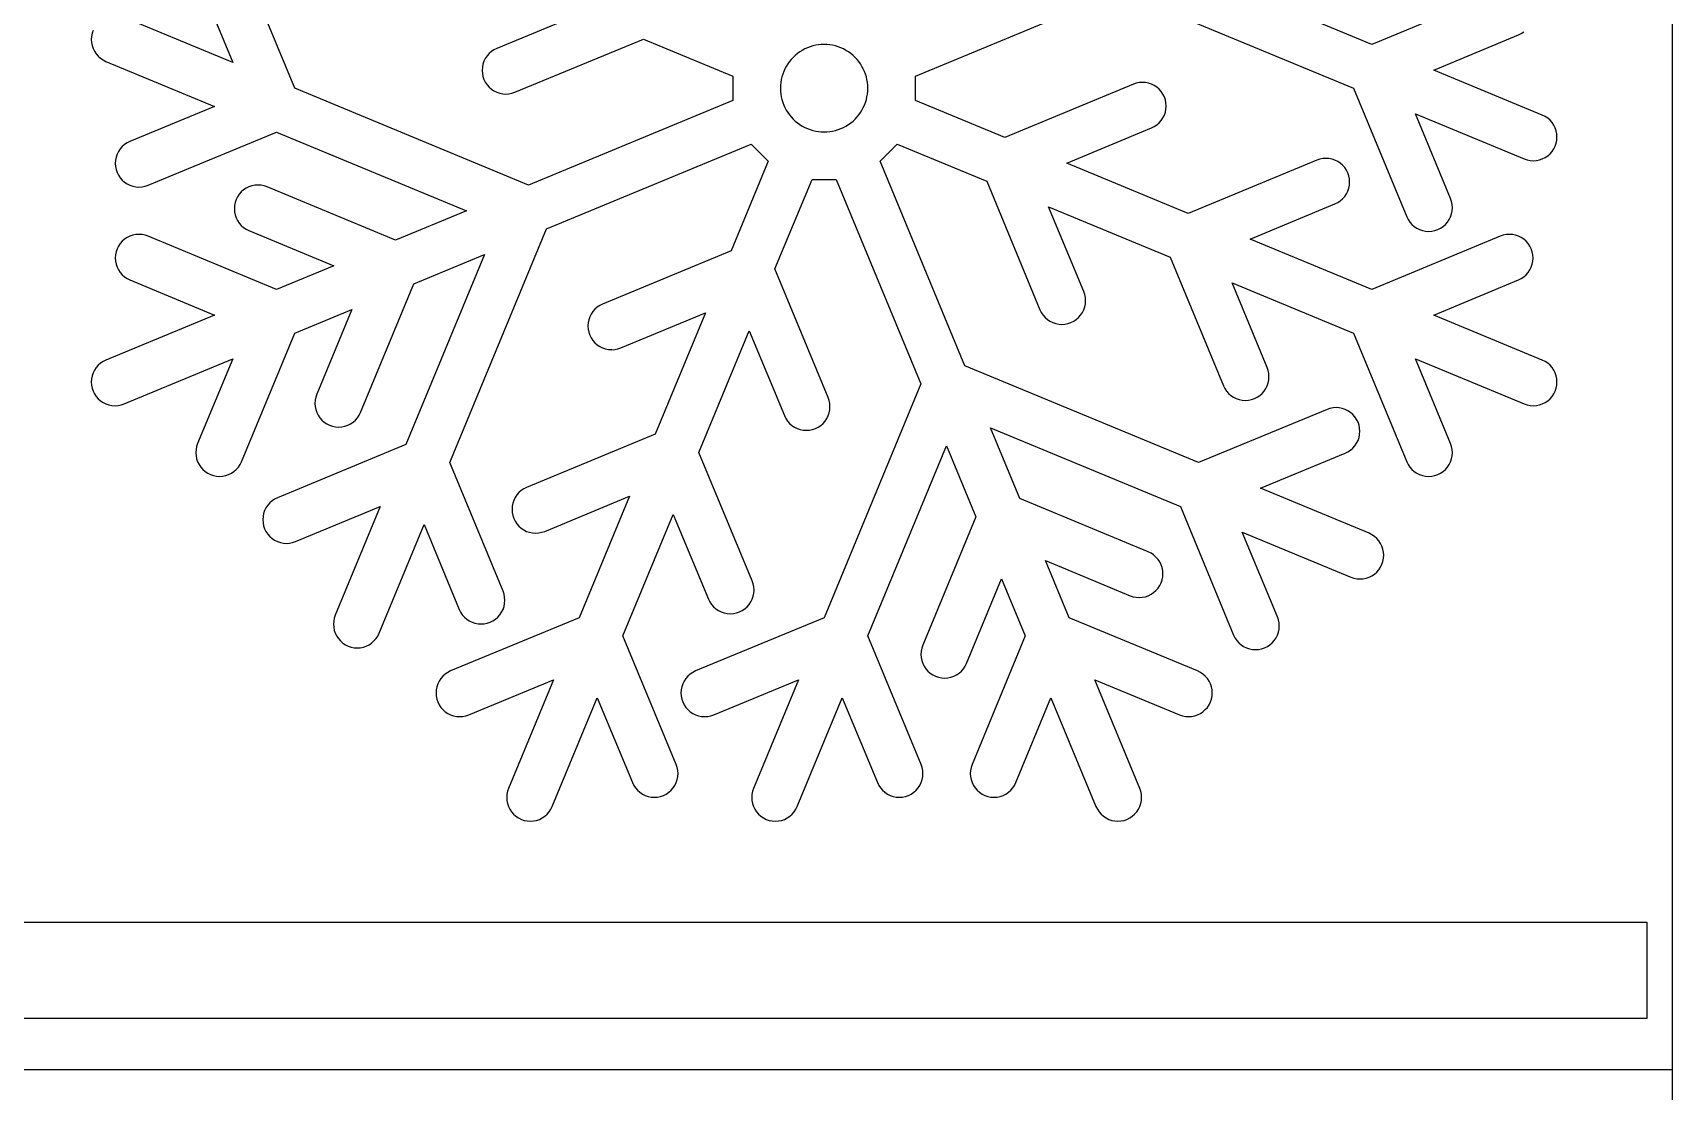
# Model space of a CAD drawing. Extents: x 0 to 210, y 0 to 297.
# Drawn here: x 99.4 to 210, y 147 to 218.4 of the extents above; entities that cross this region are included whole.
import ezdxf

# ---------------------------------------------------------------- set-up
doc = ezdxf.new("R2010")
doc.units = 0
doc.layers.add('Layer_1', color=7, linetype='CONTINUOUS')

msp = doc.modelspace()

# ---------------------------------------------------------------- linework, layer by layer
at = {"layer": 'Layer_1', "color": 7}
for p, q in [((210.000001, 296.999997), (210.000001, 0.000001)), ((117.034843, 214.705719), (113.441943, 223.379847)), ((189.720643, 217.662138), (176.902244, 222.971669)), ((110.485445, 222.155257), (112.853845, 216.437547)), ((158.921004, 215.523599), (172.721244, 221.239841)), ((172.721244, 221.239841), (188.496044, 214.705719)), ((198.394743, 221.255081), (189.720643, 217.662138)), ((112.853845, 216.437547), (105.520744, 219.474992)), ((136.389244, 219.75713), (130.671544, 217.388777)), ((103.322145, 218.205641), (103.308429, 217.996797)), ((103.308444, 217.996797), (103.32216, 217.787952)), ((103.363045, 218.410901), (103.322145, 218.205641)), ((103.430245, 218.609078), (103.363045, 218.410901)), ((131.896144, 214.432358), (140.570244, 218.025301)), ((140.570244, 218.025301), (146.609884, 215.523599)), ((193.901644, 215.930309), (199.619345, 218.298662)), ((199.619345, 218.298662), (199.807043, 218.391231)), ((199.807043, 218.391231), (199.981044, 218.507506)), ((103.322145, 217.787952), (103.363045, 217.582664)), ((103.363045, 217.582664), (103.430245, 217.384487)), ((103.430245, 217.384487), (103.522845, 217.196781)), ((103.522845, 217.196781), (103.639143, 217.022763)), ((103.639143, 217.022763), (103.777144, 216.865424)), ((103.777144, 216.865424), (103.934443, 216.727418)), ((130.014444, 216.884587), (129.898144, 216.710569)), ((130.152444, 217.041926), (130.014444, 216.884587)), ((130.309744, 217.179933), (130.152444, 217.041926)), ((130.483844, 217.296208), (130.309744, 217.179933)), ((130.671544, 217.388777), (130.483844, 217.296208)), ((103.934443, 216.727418), (104.108445, 216.611142)), ((104.108445, 216.611142), (104.296145, 216.518573)), ((104.296145, 216.518573), (111.629244, 213.481128)), ((129.683844, 215.910554), (129.697543, 215.701709)), ((129.697544, 216.119426), (129.683845, 215.910554)), ((129.738344, 216.324687), (129.697544, 216.119426)), ((129.805644, 216.522863), (129.738344, 216.324687)), ((129.898144, 216.710569), (129.805644, 216.522863)), ((201.234743, 212.892836), (193.901644, 215.930309)), ((132.809644, 208.171597), (117.034843, 214.705719)), ((129.697544, 215.701709), (129.738344, 215.496449)), ((129.738344, 215.496449), (129.805644, 215.298273)), ((129.805644, 215.298273), (129.898144, 215.110567)), ((129.898144, 215.110567), (130.014444, 214.936548)), ((130.014444, 214.936548), (130.152444, 214.779181)), ((130.152444, 214.779181), (130.309744, 214.641231)), ((146.609884, 215.523599), (146.609884, 213.887839)), ((155.715444, 214.705719), (155.715444, 214.705719)), ((158.921004, 213.887839), (158.921004, 215.523599)), ((173.634744, 214.979051), (164.960644, 211.386136)), ((173.832944, 215.046333), (173.634744, 214.979051)), ((174.038244, 215.08717), (173.832944, 215.046333)), ((174.247044, 215.100858), (174.038244, 215.087029)), ((174.455944, 215.08717), (174.247044, 215.100999)), ((174.661244, 215.046333), (174.455944, 215.08717)), ((174.859344, 214.979051), (174.661244, 215.046333)), ((175.047044, 214.886482), (174.859344, 214.979051)), ((175.221144, 214.770207), (175.047044, 214.886482)), ((175.378444, 214.632256), (175.221144, 214.770207)), ((188.496044, 214.705719), (192.088945, 206.031591)), ((130.309744, 214.641231), (130.483844, 214.524955)), ((130.483844, 214.524955), (130.671544, 214.432358)), ((130.671544, 214.432358), (130.869644, 214.365105)), ((130.869644, 214.365105), (131.074944, 214.324267)), ((131.074944, 214.324267), (131.283844, 214.310438)), ((131.283844, 214.310579), (131.492644, 214.324408)), ((131.492644, 214.324267), (131.697944, 214.365105)), ((131.697944, 214.365105), (131.896144, 214.432358)), ((146.609884, 213.887839), (132.809644, 208.171597)), ((164.960644, 211.386136), (158.921004, 213.887839)), ((175.516444, 214.474889), (175.378444, 214.632256)), ((175.632744, 214.300871), (175.516444, 214.474889)), ((175.725244, 214.113165), (175.632744, 214.300871)), ((175.792544, 213.914989), (175.725244, 214.113165)), ((175.833344, 213.709728), (175.792544, 213.914989)), ((175.847044, 213.500856), (175.833345, 213.709728)), ((111.629244, 213.481128), (105.911543, 211.112776)), ((175.378444, 212.369511), (175.516444, 212.52685)), ((175.516444, 212.52685), (175.632744, 212.700869)), ((175.632744, 212.700869), (175.725244, 212.888575)), ((175.725244, 212.888575), (175.792544, 213.086751)), ((175.792544, 213.086751), (175.833344, 213.292011)), ((175.833344, 213.292011), (175.847043, 213.500856)), ((195.045443, 207.256181), (192.677042, 212.97389)), ((192.677042, 212.97389), (200.010144, 209.936445)), ((201.422443, 212.800295), (201.234743, 212.892836)), ((201.596444, 212.68402), (201.422443, 212.800295)), ((201.753744, 212.546013), (201.596444, 212.68402)), ((201.891745, 212.388674), (201.753744, 212.546013)), ((107.136144, 208.156357), (115.810244, 211.7493)), ((115.810244, 211.7493), (128.628644, 206.439769)), ((169.141644, 209.654308), (174.859344, 212.02266)), ((174.859344, 212.02266), (175.047044, 212.115229)), ((175.047044, 212.115229), (175.221144, 212.231505)), ((175.221144, 212.231505), (175.378444, 212.369511)), ((202.008043, 212.214656), (201.891745, 212.388674)), ((202.100643, 212.02695), (202.008043, 212.214656)), ((202.167843, 211.828774), (202.100643, 212.02695)), ((202.208742, 211.623485), (202.167843, 211.828774)), ((202.222444, 211.414641), (202.208728, 211.623485)), ((202.208742, 211.205796), (202.222458, 211.414641)), ((105.045643, 210.246862), (104.978344, 210.048685)), ((105.138245, 210.434568), (105.045643, 210.246862)), ((105.254445, 210.608586), (105.138245, 210.434568)), ((105.392443, 210.765953), (105.254445, 210.608586)), ((105.549844, 210.903931), (105.392443, 210.765953)), ((105.723845, 211.020207), (105.549844, 210.903931)), ((105.911543, 211.112776), (105.723845, 211.020207)), ((134.034244, 205.215178), (147.834474, 210.93142)), ((147.834474, 210.93142), (148.991134, 209.77476)), ((156.539754, 209.77476), (157.696414, 210.93142)), ((157.696414, 210.93142), (163.736044, 208.429717)), ((201.596444, 210.14529), (201.753744, 210.283268)), ((201.753744, 210.283268), (201.891745, 210.440635)), ((201.891745, 210.440635), (202.008043, 210.614654)), ((202.008043, 210.614654), (202.100643, 210.80236)), ((202.100643, 210.80236), (202.167843, 211.000536)), ((202.167843, 211.000536), (202.208742, 211.205796)), ((104.923844, 209.634581), (104.937532, 209.425736)), ((104.937543, 209.843425), (104.923855, 209.634581)), ((104.978344, 210.048685), (104.937543, 209.843425)), ((104.937543, 209.425736), (104.978344, 209.220448)), ((104.978344, 209.220448), (105.045643, 209.022271)), ((148.991134, 209.77476), (146.489444, 203.73512)), ((162.255984, 195.974517), (156.539754, 209.77476)), ((177.340644, 206.258187), (169.141644, 209.654308)), ((186.014744, 209.85113), (177.340644, 206.258187)), ((186.212943, 209.918411), (186.014744, 209.85113)), ((186.418245, 209.959221), (186.212943, 209.918411)), ((186.627045, 209.972909), (186.418245, 209.959362)), ((186.835943, 209.959221), (186.627045, 209.972767)), ((187.041144, 209.918411), (186.835943, 209.959221)), ((187.239343, 209.85113), (187.041144, 209.918411)), ((187.427043, 209.758561), (187.239343, 209.85113)), ((187.601044, 209.642257), (187.427043, 209.758561)), ((187.758443, 209.504279), (187.601044, 209.642257)), ((187.896444, 209.34694), (187.758443, 209.504279)), ((188.012745, 209.172893), (187.896444, 209.34694)), ((188.105243, 208.985215), (188.012745, 209.172893)), ((200.010144, 209.936445), (200.208244, 209.869164)), ((200.208244, 209.869164), (200.413544, 209.828326)), ((200.413544, 209.828326), (200.622343, 209.814497)), ((200.622343, 209.814638), (200.831244, 209.828467)), ((200.831244, 209.828326), (201.036544, 209.869164)), ((201.036544, 209.869164), (201.234743, 209.936445)), ((201.234743, 209.936445), (201.422443, 210.029014)), ((201.422443, 210.029014), (201.596444, 210.14529)), ((105.045643, 209.022271), (105.138245, 208.834565)), ((105.138245, 208.834565), (105.254445, 208.660547)), ((105.254445, 208.660547), (105.392443, 208.503208)), ((105.392443, 208.503208), (105.549844, 208.365201)), ((105.549844, 208.365201), (105.723845, 208.248926)), ((105.723845, 208.248926), (105.911543, 208.156357)), ((105.911543, 208.156357), (106.109745, 208.089103)), ((106.109745, 208.089103), (106.314943, 208.048266)), ((106.314943, 208.048266), (106.523844, 208.034719)), ((106.523844, 208.034578), (106.732643, 208.048125)), ((106.732643, 208.048266), (106.937943, 208.089103)), ((106.937943, 208.089103), (107.136144, 208.156357)), ((113.949345, 208.052499), (113.761545, 207.959959)), ((114.147445, 208.119781), (113.949345, 208.052499)), ((114.352745, 208.160619), (114.147445, 208.119781)), ((114.561544, 208.174306), (114.352745, 208.16076)), ((114.770445, 208.160619), (114.561544, 208.174165)), ((114.975744, 208.119781), (114.770445, 208.160619)), ((115.173845, 208.052499), (114.975744, 208.119781)), ((123.848043, 204.459528), (115.173845, 208.052499)), ((149.445864, 202.51053), (151.947558, 208.55017)), ((151.947558, 208.55017), (153.58333, 208.55017)), ((153.58333, 208.55017), (159.299574, 194.749927)), ((163.736044, 208.429717), (167.329044, 199.755617)), ((188.172544, 208.787011), (188.105243, 208.985215)), ((188.213345, 208.581751), (188.172544, 208.787011)), ((188.172544, 207.958801), (188.213345, 208.16409)), ((188.213345, 208.16409), (188.227033, 208.372906)), ((188.227044, 208.372906), (188.213357, 208.581751)), ((113.016143, 206.988409), (112.975243, 206.783148)), ((113.083343, 207.186585), (113.016143, 206.988409)), ((113.175943, 207.374291), (113.083343, 207.186585)), ((113.292244, 207.548337), (113.175943, 207.374291)), ((113.430245, 207.705676), (113.292244, 207.548337)), ((113.587544, 207.843655), (113.430245, 207.705676)), ((113.761545, 207.959959), (113.587544, 207.843655)), ((187.239343, 206.894711), (187.427043, 206.98728)), ((187.427043, 206.98728), (187.601044, 207.103555)), ((187.601044, 207.103555), (187.758443, 207.241534)), ((187.758443, 207.241534), (187.896444, 207.398901)), ((187.896444, 207.398901), (188.012745, 207.572919)), ((188.012745, 207.572919), (188.105243, 207.760625)), ((188.105243, 207.760625), (188.172544, 207.958801)), ((195.112643, 207.057976), (195.045443, 207.256181)), ((195.153542, 206.852716), (195.112643, 207.057976)), ((112.961544, 206.574304), (112.975232, 206.365459)), ((112.975243, 206.783148), (112.961555, 206.574304)), ((112.975243, 206.365459), (113.016143, 206.160199)), ((113.016143, 206.160199), (113.083343, 205.961995)), ((113.083343, 205.961995), (113.175943, 205.774317)), ((128.628644, 206.439769), (123.848043, 204.459528)), ((170.285444, 200.980123), (167.917044, 206.697889)), ((167.917044, 206.697889), (176.116044, 203.301711)), ((181.521645, 204.52633), (187.239343, 206.894711)), ((192.088945, 206.031591), (192.181545, 205.843885)), ((192.181545, 205.843885), (192.297843, 205.669866)), ((194.836545, 205.669866), (194.952843, 205.843885)), ((194.952843, 205.843885), (195.045443, 206.031591)), ((195.045443, 206.031591), (195.112643, 206.229767)), ((195.112643, 206.229767), (195.153542, 206.435027)), ((195.167143, 206.643872), (195.15354, 206.852716)), ((195.153542, 206.435027), (195.167146, 206.643872)), ((105.911543, 204.723152), (105.723845, 204.630611)), ((106.109745, 204.790434), (105.911543, 204.723152)), ((106.314943, 204.831271), (106.109745, 204.790434)), ((106.523844, 204.844959), (106.314943, 204.83113)), ((106.732643, 204.831271), (106.523844, 204.8451)), ((106.937943, 204.790434), (106.732643, 204.831271)), ((107.136144, 204.723152), (106.937943, 204.790434)), ((115.810244, 201.130209), (107.136144, 204.723152)), ((113.175943, 205.774317), (113.292244, 205.60027)), ((113.292244, 205.60027), (113.430245, 205.442931)), ((113.430245, 205.442931), (113.587544, 205.304925)), ((113.587544, 205.304925), (113.761545, 205.188649)), ((113.761545, 205.188649), (113.949345, 205.096109)), ((113.949345, 205.096109), (119.667045, 202.727728)), ((127.500144, 189.440423), (134.034244, 205.215178)), ((198.394743, 204.723152), (189.720643, 201.130209)), ((192.297843, 205.669866), (192.435844, 205.512499)), ((192.435844, 205.512499), (192.593143, 205.374521)), ((192.593143, 205.374521), (192.767145, 205.258245)), ((192.767145, 205.258245), (192.954944, 205.165676)), ((192.954944, 205.165676), (193.153044, 205.098395)), ((193.153044, 205.098395), (193.358344, 205.057557)), ((193.358344, 205.057557), (193.567143, 205.04401)), ((193.567143, 205.043897), (193.776044, 205.057444)), ((193.776044, 205.057557), (193.981344, 205.098395)), ((193.981344, 205.098395), (194.179444, 205.165676)), ((194.179444, 205.165676), (194.367144, 205.258245)), ((194.367144, 205.258245), (194.541244, 205.374521)), ((194.541244, 205.374521), (194.698544, 205.512499)), ((194.698544, 205.512499), (194.836545, 205.669866)), ((198.592945, 204.790434), (198.394743, 204.723152)), ((198.798245, 204.831271), (198.592945, 204.790434)), ((199.007044, 204.844959), (198.798245, 204.83113)), ((199.215945, 204.831271), (199.007044, 204.8451)), ((199.421143, 204.790434), (199.215945, 204.831271)), ((199.619345, 204.723152), (199.421143, 204.790434)), ((199.807043, 204.630611), (199.619345, 204.723152)), ((104.978344, 203.659118), (104.937543, 203.453829)), ((105.045643, 203.857209), (104.978344, 203.659118)), ((105.138245, 204.044915), (105.045643, 203.857209)), ((105.254445, 204.219018), (105.138245, 204.044915)), ((105.392443, 204.376329), (105.254445, 204.219018)), ((105.549844, 204.514307), (105.392443, 204.376329)), ((105.723845, 204.630611), (105.549844, 204.514307)), ((146.489444, 203.73512), (137.815344, 200.142121)), ((189.720643, 201.130209), (181.521645, 204.52633)), ((199.981044, 204.514307), (199.807043, 204.630611)), ((200.138445, 204.376329), (199.981044, 204.514307)), ((200.276443, 204.219018), (200.138445, 204.376329)), ((200.392642, 204.044915), (200.276443, 204.219018)), ((200.485245, 203.857209), (200.392642, 204.044915)), ((200.552544, 203.659118), (200.485245, 203.857209)), ((200.593345, 203.453829), (200.552544, 203.659118)), ((104.923844, 203.244928), (104.937532, 203.036112)), ((104.937543, 203.453829), (104.923855, 203.244928)), ((104.937543, 203.036112), (104.978344, 202.830824)), ((104.978344, 202.830824), (105.045643, 202.632619)), ((105.045643, 202.632619), (105.138245, 202.444913)), ((119.667045, 202.727728), (115.810244, 201.130209)), ((129.853244, 203.483321), (124.543644, 190.664929)), ((125.072644, 201.503109), (129.853244, 203.483321)), ((153.03879, 193.83643), (149.445864, 202.51053)), ((176.116044, 203.301711), (179.708944, 194.627611)), ((200.392642, 202.444913), (200.485245, 202.632619)), ((200.485245, 202.632619), (200.552544, 202.830824)), ((200.552544, 202.830824), (200.593345, 203.036112)), ((200.593345, 203.036112), (200.607033, 203.244928)), ((200.607044, 203.244928), (200.593356, 203.453829)), ((105.138245, 202.444913), (105.254445, 202.270923)), ((105.254445, 202.270923), (105.392443, 202.113612)), ((105.392443, 202.113612), (105.549844, 201.975606)), ((105.549844, 201.975606), (105.723845, 201.85933)), ((105.723845, 201.85933), (105.911543, 201.766705)), ((105.911543, 201.766705), (111.629244, 199.398409)), ((121.479643, 192.829009), (125.072644, 201.503109)), ((182.665443, 195.85223), (180.297044, 201.569911)), ((180.297044, 201.569911), (188.496044, 198.173818)), ((193.901644, 199.398409), (199.619345, 201.766705)), ((199.619345, 201.766705), (199.807043, 201.85933)), ((199.807043, 201.85933), (199.981044, 201.975606)), ((199.981044, 201.975606), (200.138445, 202.113612)), ((200.138445, 202.113612), (200.276443, 202.270923)), ((200.276443, 202.270923), (200.392642, 202.444913)), ((170.352644, 200.782003), (170.285444, 200.980123)), ((170.393544, 200.576715), (170.352644, 200.782003)), ((170.393544, 200.159026), (170.407243, 200.367927)), ((170.407244, 200.367927), (170.393545, 200.576715)), ((111.629244, 199.398409), (104.296145, 196.360907)), ((117.034843, 198.173818), (120.891644, 199.771309)), ((120.891644, 199.771309), (118.523244, 194.053628)), ((136.949344, 199.276207), (136.882144, 199.07803)), ((137.041944, 199.463913), (136.949344, 199.276207)), ((137.158244, 199.638015), (137.041944, 199.463913)), ((137.296244, 199.795326), (137.158244, 199.638015)), ((137.453544, 199.933305), (137.296244, 199.795326)), ((137.627644, 200.049608), (137.453544, 199.933305)), ((137.815344, 200.142121), (137.627644, 200.049608)), ((139.039844, 197.18573), (144.757614, 199.554111)), ((144.757614, 199.554111), (141.361444, 191.355104)), ((167.329044, 199.755617), (167.421544, 199.567911)), ((167.421544, 199.567911), (167.537844, 199.393809)), ((167.537844, 199.393809), (167.675844, 199.236526)), ((167.675844, 199.236526), (167.833144, 199.098519)), ((169.781244, 199.098519), (169.938544, 199.236526)), ((169.938544, 199.236526), (170.076544, 199.393809)), ((170.076544, 199.393809), (170.192844, 199.567911)), ((170.192844, 199.567911), (170.285444, 199.755617)), ((170.285444, 199.755617), (170.352644, 199.953709)), ((170.352644, 199.953709), (170.393544, 200.159026)), ((201.234743, 196.360907), (193.901644, 199.398409)), ((113.441943, 189.499605), (117.034843, 198.173818)), ((136.827544, 198.663925), (136.841243, 198.455109)), ((136.841244, 198.872826), (136.827545, 198.663925)), ((136.882144, 199.07803), (136.841244, 198.872826)), ((136.841244, 198.455109), (136.882144, 198.249821)), ((136.882144, 198.249821), (136.949344, 198.051616)), ((136.949344, 198.051616), (137.041944, 197.86391)), ((144.317904, 190.130513), (147.714034, 198.32952)), ((147.714034, 198.32952), (150.082384, 192.611811)), ((167.833144, 199.098519), (168.007244, 198.982216)), ((168.007244, 198.982216), (168.194944, 198.889619)), ((168.194944, 198.889619), (168.393144, 198.822421)), ((168.393144, 198.822421), (168.598344, 198.781527)), ((168.598344, 198.781527), (168.807244, 198.767699)), ((168.807244, 198.767811), (169.016044, 198.78164)), ((169.016044, 198.781527), (169.221344, 198.822421)), ((169.221344, 198.822421), (169.419544, 198.889619)), ((169.419544, 198.889619), (169.607244, 198.982216)), ((169.607244, 198.982216), (169.781244, 199.098519)), ((188.496044, 198.173818), (192.088945, 189.499605)), ((137.041944, 197.86391), (137.158244, 197.68992)), ((137.158244, 197.68992), (137.296244, 197.532609)), ((137.296244, 197.532609), (137.453544, 197.394631)), ((137.453544, 197.394631), (137.627644, 197.278327)), ((137.627644, 197.278327), (137.815344, 197.18573)), ((137.815344, 197.18573), (138.013444, 197.118505)), ((138.013444, 197.118505), (138.218744, 197.077611)), ((138.218744, 197.077611), (138.427644, 197.064064)), ((138.427644, 197.063923), (138.636444, 197.07747)), ((138.636444, 197.077611), (138.841744, 197.118505)), ((138.841744, 197.118505), (139.039844, 197.18573)), ((103.639143, 195.856717), (103.522845, 195.682727)), ((103.777144, 196.014113), (103.639143, 195.856717)), ((103.934443, 196.152119), (103.777144, 196.014113)), ((104.108445, 196.268423), (103.934443, 196.152119)), ((104.296145, 196.360907), (104.108445, 196.268423)), ((105.520744, 193.404517), (112.853845, 196.442018)), ((112.853845, 196.442018), (110.485445, 190.724224)), ((178.030744, 189.440423), (162.255984, 195.974517)), ((182.732643, 195.654025), (182.665443, 195.85223)), ((195.045443, 190.724224), (192.677042, 196.442018)), ((192.677042, 196.442018), (200.010144, 193.404517)), ((201.422443, 196.268423), (201.234743, 196.360907)), ((201.596444, 196.152119), (201.422443, 196.268423)), ((201.753744, 196.014113), (201.596444, 196.152119)), ((201.891745, 195.856717), (201.753744, 196.014113)), ((202.008043, 195.682727), (201.891745, 195.856717)), ((103.322145, 195.091528), (103.308429, 194.882712)), ((103.308444, 194.882712), (103.32216, 194.673924)), ((103.363045, 195.296817), (103.322145, 195.091528)), ((103.430245, 195.495021), (103.363045, 195.296817)), ((103.522845, 195.682727), (103.430245, 195.495021)), ((159.299574, 194.749927), (152.765444, 178.975115)), ((182.665443, 194.627611), (182.732643, 194.825816)), ((182.773543, 195.448709), (182.732643, 195.654025)), ((182.732643, 194.825816), (182.773543, 195.03102)), ((182.773543, 195.03102), (182.787231, 195.239921)), ((182.787245, 195.239921), (182.773557, 195.448709)), ((202.100643, 195.495021), (202.008043, 195.682727)), ((202.167843, 195.296817), (202.100643, 195.495021)), ((202.208742, 195.091528), (202.167843, 195.296817)), ((202.222444, 194.882712), (202.208728, 195.091528)), ((202.208742, 194.673924), (202.222458, 194.882712)), ((103.322145, 194.673924), (103.363045, 194.468607)), ((103.363045, 194.468607), (103.430245, 194.270431)), ((103.430245, 194.270431), (103.522845, 194.082725)), ((103.522845, 194.082725), (103.639143, 193.908707)), ((103.639143, 193.908707), (103.777144, 193.751311)), ((103.777144, 193.751311), (103.934443, 193.613305)), ((118.415144, 193.650107), (118.401457, 193.441319)), ((118.455945, 193.855423), (118.415144, 193.650107)), ((118.523244, 194.053628), (118.455945, 193.855423)), ((153.106066, 193.638225), (153.03879, 193.83643)), ((153.146898, 193.432908), (153.106066, 193.638225)), ((179.708944, 194.627611), (179.801544, 194.439905)), ((179.801544, 194.439905), (179.917844, 194.265915)), ((179.917844, 194.265915), (180.055844, 194.10852)), ((180.055844, 194.10852), (180.213144, 193.970513)), ((180.213144, 193.970513), (180.387144, 193.854323)), ((180.387144, 193.854323), (180.574944, 193.761725)), ((180.574944, 193.761725), (180.773044, 193.694415)), ((180.773044, 193.694415), (180.978344, 193.653606)), ((180.978344, 193.653606), (181.187245, 193.640059)), ((181.187245, 193.639918), (181.396045, 193.653465)), ((181.396045, 193.653606), (181.601344, 193.694415)), ((181.601344, 193.694415), (181.799444, 193.761725)), ((181.799444, 193.761725), (181.987244, 193.854323)), ((181.987244, 193.854323), (182.161245, 193.970513)), ((182.161245, 193.970513), (182.318544, 194.10852)), ((182.318544, 194.10852), (182.456542, 194.265915)), ((182.456542, 194.265915), (182.572843, 194.439905)), ((182.572843, 194.439905), (182.665443, 194.627611)), ((201.596444, 193.613305), (201.753744, 193.751311)), ((201.753744, 193.751311), (201.891745, 193.908707)), ((201.891745, 193.908707), (202.008043, 194.082725)), ((202.008043, 194.082725), (202.100643, 194.270431)), ((202.100643, 194.270431), (202.167843, 194.468607)), ((202.167843, 194.468607), (202.208742, 194.673924)), ((103.934443, 193.613305), (104.108445, 193.497114)), ((104.108445, 193.497114), (104.296145, 193.404517)), ((104.296145, 193.404517), (104.494344, 193.337207)), ((104.494344, 193.337207), (104.699644, 193.296426)), ((104.699644, 193.296426), (104.908545, 193.282597)), ((104.908545, 193.28271), (105.117344, 193.296539)), ((105.117344, 193.296426), (105.322644, 193.337207)), ((105.322644, 193.337207), (105.520744, 193.404517)), ((118.401445, 193.441319), (118.415133, 193.232418)), ((118.415144, 193.232418), (118.455945, 193.027214)), ((118.455945, 193.027214), (118.523244, 192.829009)), ((118.523244, 192.829009), (118.615844, 192.641303)), ((118.615844, 192.641303), (118.732043, 192.467313)), ((121.270844, 192.467313), (121.387145, 192.641303)), ((121.387145, 192.641303), (121.479643, 192.829009)), ((150.082384, 192.611811), (150.174964, 192.424105)), ((152.946215, 192.424105), (153.03879, 192.611811)), ((153.03879, 192.611811), (153.106066, 192.809931)), ((153.106066, 192.809931), (153.146898, 193.015219)), ((153.160586, 193.22412), (153.146898, 193.432908)), ((153.146898, 193.015219), (153.160586, 193.22412)), ((186.704944, 193.03331), (178.030744, 189.440423)), ((186.903143, 193.10062), (186.704944, 193.03331)), ((187.108344, 193.141429), (186.903143, 193.10062)), ((187.317245, 193.155117), (187.108344, 193.14157)), ((187.526044, 193.141429), (187.317245, 193.154976)), ((187.731344, 193.10062), (187.526044, 193.141429)), ((187.929545, 193.03331), (187.731344, 193.10062)), ((188.117243, 192.940713), (187.929545, 193.03331)), ((188.291244, 192.824522), (188.117243, 192.940713)), ((188.448645, 192.686515), (188.291244, 192.824522)), ((188.586545, 192.52912), (188.448645, 192.686515)), ((188.702843, 192.35513), (188.586545, 192.52912)), ((200.010144, 193.404517), (200.208244, 193.337207)), ((200.208244, 193.337207), (200.413544, 193.296426)), ((200.413544, 193.296426), (200.622343, 193.282597)), ((200.622343, 193.28271), (200.831244, 193.296539)), ((200.831244, 193.296426), (201.036544, 193.337207)), ((201.036544, 193.337207), (201.234743, 193.404517)), ((201.234743, 193.404517), (201.422443, 193.497114)), ((201.422443, 193.497114), (201.596444, 193.613305)), ((118.732043, 192.467313), (118.870044, 192.309918)), ((118.870044, 192.309918), (119.027445, 192.171911)), ((119.027445, 192.171911), (119.201444, 192.055607)), ((119.201444, 192.055607), (119.389144, 191.963123)), ((119.389144, 191.963123), (119.587343, 191.895813)), ((119.587343, 191.895813), (119.792643, 191.855004)), ((119.792643, 191.855004), (120.001445, 191.841457)), ((120.001445, 191.841316), (120.210343, 191.854863)), ((120.210343, 191.855004), (120.415544, 191.895813)), ((120.415544, 191.895813), (120.613743, 191.963123)), ((120.613743, 191.963123), (120.801443, 192.055607)), ((120.801443, 192.055607), (120.975445, 192.171911)), ((120.975445, 192.171911), (121.132843, 192.309918)), ((121.132843, 192.309918), (121.270844, 192.467313)), ((150.174964, 192.424105), (150.291234, 192.25003)), ((150.291234, 192.25003), (150.429234, 192.09272)), ((150.429234, 192.09272), (150.586584, 191.954713)), ((150.586584, 191.954713), (150.760594, 191.838409)), ((150.760594, 191.838409), (150.948304, 191.745925)), ((150.948304, 191.745925), (151.146484, 191.678615)), ((151.146484, 191.678615), (151.351744, 191.637806)), ((151.351744, 191.637806), (151.560594, 191.623977)), ((151.560594, 191.624118), (151.769442, 191.637947)), ((151.769442, 191.637806), (151.974703, 191.678615)), ((151.974703, 191.678615), (152.172884, 191.745925)), ((152.172884, 191.745925), (152.360598, 191.838409)), ((152.360598, 191.838409), (152.534609, 191.954713)), ((152.534609, 191.954713), (152.691973, 192.09272)), ((152.691973, 192.09272), (152.829943, 192.25003)), ((152.829943, 192.25003), (152.946215, 192.424105)), ((165.968044, 187.012917), (163.987844, 191.793508)), ((163.987844, 191.793508), (176.806244, 186.48392)), ((188.795443, 192.167424), (188.702843, 192.35513)), ((188.862744, 191.969219), (188.795443, 192.167424)), ((188.903545, 191.763931), (188.862744, 191.969219)), ((188.903545, 191.346327), (188.917233, 191.555115)), ((188.917244, 191.555115), (188.903556, 191.763931)), ((110.377345, 190.320816), (110.363742, 190.111915)), ((110.418245, 190.526019), (110.377345, 190.320816)), ((110.485445, 190.724224), (110.418245, 190.526019)), ((124.543644, 190.664929), (115.869545, 187.072015)), ((141.361444, 191.355104), (132.687344, 187.762217)), ((155.721854, 177.750525), (161.031404, 190.568917)), ((161.031404, 190.568917), (163.011644, 185.788327)), ((188.291244, 190.285707), (188.448645, 190.423714)), ((188.448645, 190.423714), (188.586545, 190.581109)), ((188.586545, 190.581109), (188.702843, 190.755127)), ((188.702843, 190.755127), (188.795443, 190.942805)), ((188.795443, 190.942805), (188.862744, 191.14101)), ((188.862744, 191.14101), (188.903545, 191.346327)), ((195.112643, 190.526019), (195.045443, 190.724224)), ((195.153542, 190.320816), (195.112643, 190.526019)), ((195.167143, 190.111915), (195.15354, 190.320816)), ((110.363745, 190.111915), (110.377348, 189.903127)), ((110.377345, 189.903127), (110.418245, 189.69781)), ((110.418245, 189.69781), (110.485445, 189.499605)), ((110.485445, 189.499605), (110.578045, 189.311928)), ((110.578045, 189.311928), (110.694343, 189.137909)), ((113.233045, 189.137909), (113.349343, 189.311928)), ((113.349343, 189.311928), (113.441943, 189.499605)), ((131.093044, 180.766211), (127.500144, 189.440423)), ((147.910844, 181.456413), (144.317904, 190.130513)), ((182.211743, 187.70851), (187.929545, 190.076919)), ((187.929545, 190.076919), (188.117243, 190.169516)), ((188.117243, 190.169516), (188.291244, 190.285707)), ((192.088945, 189.499605), (192.181545, 189.311928)), ((192.181545, 189.311928), (192.297843, 189.137909)), ((194.836545, 189.137909), (194.952843, 189.311928)), ((194.952843, 189.311928), (195.045443, 189.499605)), ((195.045443, 189.499605), (195.112643, 189.69781)), ((195.112643, 189.69781), (195.153542, 189.903127)), ((195.153542, 189.903127), (195.167146, 190.111915)), ((110.694343, 189.137909), (110.832344, 188.980627)), ((110.832344, 188.980627), (110.989643, 188.84262)), ((110.989643, 188.84262), (111.163743, 188.726317)), ((111.163743, 188.726317), (111.351444, 188.633719)), ((111.351444, 188.633719), (111.549544, 188.566409)), ((111.549544, 188.566409), (111.754844, 188.525628)), ((111.754844, 188.525628), (111.963745, 188.511799)), ((111.963745, 188.511912), (112.172544, 188.525741)), ((112.172544, 188.525628), (112.377844, 188.566409)), ((112.377844, 188.566409), (112.575944, 188.633719)), ((112.575944, 188.633719), (112.763743, 188.726317)), ((112.763743, 188.726317), (112.937744, 188.84262)), ((112.937744, 188.84262), (113.095044, 188.980627)), ((113.095044, 188.980627), (113.233045, 189.137909)), ((192.297843, 189.137909), (192.435844, 188.980627)), ((192.435844, 188.980627), (192.593143, 188.84262)), ((192.593143, 188.84262), (192.767145, 188.726317)), ((192.767145, 188.726317), (192.954944, 188.633719)), ((192.954944, 188.633719), (193.153044, 188.566409)), ((193.153044, 188.566409), (193.358344, 188.525628)), ((193.358344, 188.525628), (193.567143, 188.511799)), ((193.567143, 188.511912), (193.776044, 188.525741)), ((193.776044, 188.525628), (193.981344, 188.566409)), ((193.981344, 188.566409), (194.179444, 188.633719)), ((194.179444, 188.633719), (194.367144, 188.726317)), ((194.367144, 188.726317), (194.541244, 188.84262)), ((194.541244, 188.84262), (194.698544, 188.980627)), ((194.698544, 188.980627), (194.836545, 189.137909)), ((115.869545, 187.072015), (115.681845, 186.979417)), ((131.914044, 187.084009), (131.821444, 186.896218)), ((132.030244, 187.258027), (131.914044, 187.084009)), ((132.168244, 187.41531), (132.030244, 187.258027)), ((132.325644, 187.553316), (132.168244, 187.41531)), ((132.499644, 187.66962), (132.325644, 187.553316)), ((132.687344, 187.762217), (132.499644, 187.66962)), ((133.911944, 184.805714), (139.629644, 187.174123)), ((139.629644, 187.174123), (136.233544, 178.975115)), ((174.642144, 183.419918), (165.968044, 187.012917)), ((189.544844, 184.671122), (182.211743, 187.70851)), ((114.936343, 186.007924), (114.895545, 185.802607)), ((115.003645, 186.206129), (114.936343, 186.007924)), ((115.096245, 186.393806), (115.003645, 186.206129)), ((115.212444, 186.567825), (115.096245, 186.393806)), ((115.350445, 186.72522), (115.212444, 186.567825)), ((115.507843, 186.863227), (115.350445, 186.72522)), ((115.681845, 186.979417), (115.507843, 186.863227)), ((117.094144, 184.115624), (122.811845, 186.48392)), ((122.811845, 186.48392), (119.774445, 179.150912)), ((131.699644, 186.283909), (131.713343, 186.075121)), ((131.713344, 186.49281), (131.699645, 186.283909)), ((131.754144, 186.698127), (131.713344, 186.49281)), ((131.713344, 186.075121), (131.754144, 185.869804)), ((131.821444, 186.896218), (131.754144, 186.698127)), ((139.189944, 177.750525), (142.586044, 185.949504)), ((142.586044, 185.949504), (144.954424, 180.231823)), ((176.806244, 186.48392), (180.399144, 177.80982)), ((114.895545, 185.802607), (114.881829, 185.593819)), ((114.881843, 185.593819), (114.895559, 185.385031)), ((114.895545, 185.385031), (114.936343, 185.179715)), ((114.936343, 185.179715), (115.003645, 184.98151)), ((115.003645, 184.98151), (115.096245, 184.793804)), ((115.096245, 184.793804), (115.212444, 184.619814)), ((122.730844, 177.926321), (125.768244, 185.259414)), ((125.768244, 185.259414), (128.136644, 179.54162)), ((131.754144, 185.869804), (131.821444, 185.671713)), ((131.821444, 185.671713), (131.914044, 185.483922)), ((131.914044, 185.483922), (132.030244, 185.309904)), ((132.030244, 185.309904), (132.168244, 185.152621)), ((132.168244, 185.152621), (132.325644, 185.014615)), ((132.325644, 185.014615), (132.499644, 184.898311)), ((132.499644, 184.898311), (132.687344, 184.805714)), ((132.687344, 184.805714), (132.885544, 184.738517)), ((133.713744, 184.738517), (133.911944, 184.805714)), ((163.011644, 185.788327), (159.418654, 177.114114)), ((115.212444, 184.619814), (115.350445, 184.462419)), ((115.350445, 184.462419), (115.507843, 184.324412)), ((115.507843, 184.324412), (115.681845, 184.208221)), ((115.681845, 184.208221), (115.869545, 184.115624)), ((115.869545, 184.115624), (116.067744, 184.048314)), ((116.067744, 184.048314), (116.273044, 184.007505)), ((116.273044, 184.007505), (116.481843, 183.993676)), ((116.481843, 183.993817), (116.690645, 184.007646)), ((116.690645, 184.007505), (116.895945, 184.048314)), ((116.895945, 184.048314), (117.094144, 184.115624)), ((132.885544, 184.738517), (133.090744, 184.697623)), ((133.090744, 184.697623), (133.299644, 184.683794)), ((133.299644, 184.683907), (133.508444, 184.697735)), ((133.508444, 184.697623), (133.713744, 184.738517)), ((183.355544, 179.03441), (180.987244, 184.75212)), ((180.987244, 184.75212), (188.320245, 181.714731)), ((189.732545, 184.578525), (189.544844, 184.671122)), ((189.906543, 184.462221), (189.732545, 184.578525)), ((190.063944, 184.324214), (189.906543, 184.462221)), ((190.201945, 184.166904), (190.063944, 184.324214)), ((190.318243, 183.992914), (190.201945, 184.166904)), ((190.410744, 183.805208), (190.318243, 183.992914)), ((190.478043, 183.607031), (190.410744, 183.805208)), ((169.297344, 178.975115), (167.699844, 182.831908)), ((167.699844, 182.831908), (173.417544, 180.463527)), ((174.829844, 183.327405), (174.642144, 183.419918)), ((175.003844, 183.21113), (174.829844, 183.327405)), ((175.161244, 183.073123), (175.003844, 183.21113)), ((175.299244, 182.915728), (175.161244, 183.073123)), ((175.415544, 182.74171), (175.299244, 182.915728)), ((175.508044, 182.554004), (175.415544, 182.74171)), ((190.318243, 182.392911), (190.410744, 182.580617)), ((190.410744, 182.580617), (190.478043, 182.778822)), ((190.518844, 183.401715), (190.478043, 183.607031)), ((190.478043, 182.778822), (190.518844, 182.984026)), ((190.518844, 182.984026), (190.532532, 183.192927)), ((190.532543, 183.192927), (190.518855, 183.401715)), ((147.978124, 181.258209), (147.910844, 181.456413)), ((162.375064, 175.889608), (164.743444, 181.607317)), ((164.743444, 181.607317), (166.340944, 177.750525)), ((175.575344, 182.355827), (175.508044, 182.554004)), ((175.508044, 181.329413), (175.575344, 181.527618)), ((175.616144, 182.150623), (175.575344, 182.355827)), ((175.575344, 181.527618), (175.616144, 181.732906)), ((175.616144, 181.732906), (175.629843, 181.941723)), ((175.629844, 181.941723), (175.616145, 182.150623)), ((188.320245, 181.714731), (188.518444, 181.647421)), ((188.518444, 181.647421), (188.723744, 181.606612)), ((188.723744, 181.606612), (188.932543, 181.592783)), ((188.932543, 181.592924), (189.141444, 181.606753)), ((189.141444, 181.606612), (189.346642, 181.647421)), ((189.346642, 181.647421), (189.544844, 181.714731)), ((189.544844, 181.714731), (189.732545, 181.807215)), ((189.732545, 181.807215), (189.906543, 181.923519)), ((189.906543, 181.923519), (190.063944, 182.061526)), ((190.063944, 182.061526), (190.201945, 182.218921)), ((190.201945, 182.218921), (190.318243, 182.392911)), ((131.160344, 180.568006), (131.093044, 180.766211)), ((131.201144, 180.36283), (131.160344, 180.568006)), ((131.214844, 180.153929), (131.201145, 180.36283)), ((147.910844, 180.231823), (147.978124, 180.430027)), ((148.018954, 181.05292), (147.978124, 181.258209)), ((147.978124, 180.430027), (148.018954, 180.635231)), ((148.032644, 180.844104), (148.018953, 181.05292)), ((148.018954, 180.635231), (148.032644, 180.844104)), ((173.417544, 180.463527), (173.615744, 180.396217)), ((173.615744, 180.396217), (173.821044, 180.355408)), ((173.821044, 180.355408), (174.029844, 180.341861)), ((174.029844, 180.34172), (174.238744, 180.355267)), ((174.238744, 180.355408), (174.443944, 180.396217)), ((174.443944, 180.396217), (174.642144, 180.463527)), ((174.642144, 180.463527), (174.829844, 180.556124)), ((174.829844, 180.556124), (175.003844, 180.672315)), ((175.003844, 180.672315), (175.161244, 180.810322)), ((175.161244, 180.810322), (175.299244, 180.967717)), ((175.299244, 180.967717), (175.415544, 181.141707)), ((175.415544, 181.141707), (175.508044, 181.329413)), ((128.136644, 179.54162), (128.229244, 179.353914)), ((128.229244, 179.353914), (128.345444, 179.179924)), ((130.884244, 179.179924), (131.000444, 179.353914)), ((131.000444, 179.353914), (131.093044, 179.54162)), ((131.093044, 179.54162), (131.160344, 179.739825)), ((131.160344, 179.739825), (131.201144, 179.945113)), ((131.201144, 179.945113), (131.214843, 180.153929)), ((144.954424, 180.231823), (145.047004, 180.044117)), ((145.047004, 180.044117), (145.163274, 179.870127)), ((145.163274, 179.870127), (145.301274, 179.712703)), ((145.301274, 179.712703), (145.458624, 179.574725)), ((145.458624, 179.574725), (145.632634, 179.458421)), ((145.632634, 179.458421), (145.820344, 179.365909)), ((145.820344, 179.365909), (146.018524, 179.298627)), ((146.018524, 179.298627), (146.223804, 179.257817)), ((146.223804, 179.257817), (146.432634, 179.243989)), ((146.432634, 179.24413), (146.641484, 179.257959)), ((146.641484, 179.257817), (146.846744, 179.298627)), ((146.846744, 179.298627), (147.044944, 179.365909)), ((147.044944, 179.365909), (147.232634, 179.458421)), ((147.232634, 179.458421), (147.406664, 179.574725)), ((147.406664, 179.574725), (147.564014, 179.712703)), ((147.564014, 179.712703), (147.701994, 179.870127)), ((147.701994, 179.870127), (147.818284, 180.044117)), ((147.818284, 180.044117), (147.910844, 180.231823)), ((119.652644, 178.538631), (119.666331, 178.32973)), ((119.666343, 178.747419), (119.652655, 178.538631)), ((119.707144, 178.952707), (119.666343, 178.747419)), ((119.666343, 178.32973), (119.707144, 178.124526)), ((119.774445, 179.150912), (119.707144, 178.952707)), ((136.233544, 178.975115), (127.559344, 175.382229)), ((128.345444, 179.179924), (128.483444, 179.022529)), ((128.483444, 179.022529), (128.640844, 178.884607)), ((128.640844, 178.884607), (128.814844, 178.768331)), ((128.814844, 178.768331), (129.002544, 178.675706)), ((129.002544, 178.675706), (129.200744, 178.608424)), ((129.200744, 178.608424), (129.406044, 178.567615)), ((129.406044, 178.567615), (129.614844, 178.553786)), ((129.614844, 178.553927), (129.823644, 178.567756)), ((129.823644, 178.567615), (130.028944, 178.608424)), ((130.028944, 178.608424), (130.227144, 178.675706)), ((130.227144, 178.675706), (130.414844, 178.768331)), ((130.414844, 178.768331), (130.588844, 178.884607)), ((130.588844, 178.884607), (130.746244, 179.022529)), ((130.746244, 179.022529), (130.884244, 179.179924)), ((152.765444, 178.975115), (144.091314, 175.382229)), ((177.971544, 175.382229), (169.297344, 178.975115)), ((183.422843, 178.836206), (183.355544, 179.03441)), ((183.463644, 178.630917), (183.422843, 178.836206)), ((183.422843, 178.008025), (183.463644, 178.213313)), ((183.463644, 178.213313), (183.477332, 178.422129)), ((183.477343, 178.422129), (183.463655, 178.630917)), ((119.707144, 178.124526), (119.774445, 177.926321)), ((119.774445, 177.926321), (119.866943, 177.738615)), ((119.866943, 177.738615), (119.983244, 177.564625)), ((119.983244, 177.564625), (120.121243, 177.40723)), ((120.121243, 177.40723), (120.278644, 177.269223)), ((120.278644, 177.269223), (120.452645, 177.152919)), ((120.452645, 177.152919), (120.640345, 177.060407)), ((120.640345, 177.060407), (120.838544, 176.993125)), ((121.666745, 176.993125), (121.864944, 177.060407)), ((121.864944, 177.060407), (122.052644, 177.152919)), ((122.052644, 177.152919), (122.226643, 177.269223)), ((122.226643, 177.269223), (122.383945, 177.40723)), ((122.383945, 177.40723), (122.521943, 177.564625)), ((122.521943, 177.564625), (122.638244, 177.738615)), ((122.638244, 177.738615), (122.730844, 177.926321)), ((142.782884, 169.076425), (139.189944, 177.750525)), ((159.314794, 169.076425), (155.721854, 177.750525)), ((159.418654, 177.114114), (159.351384, 176.916022)), ((166.340944, 177.750525), (162.748004, 169.076425)), ((180.399144, 177.80982), (180.491744, 177.622114)), ((180.491744, 177.622114), (180.607944, 177.448124)), ((180.607944, 177.448124), (180.745944, 177.290729)), ((180.745944, 177.290729), (180.903344, 177.152722)), ((180.903344, 177.152722), (181.077345, 177.036531)), ((181.077345, 177.036531), (181.265043, 176.943906)), ((182.489644, 176.943906), (182.677345, 177.036531)), ((182.677345, 177.036531), (182.851343, 177.152722)), ((182.851343, 177.152722), (183.008744, 177.290729)), ((183.008744, 177.290729), (183.146745, 177.448124)), ((183.146745, 177.448124), (183.262945, 177.622114)), ((183.262945, 177.622114), (183.355544, 177.80982)), ((183.355544, 177.80982), (183.422843, 178.008025)), ((120.838544, 176.993125), (121.043745, 176.952316)), ((121.043745, 176.952316), (121.252643, 176.938487)), ((121.252643, 176.938628), (121.461443, 176.952457)), ((121.461443, 176.952316), (121.666745, 176.993125)), ((159.296864, 176.501805), (159.310543, 176.293017)), ((159.310544, 176.710705), (159.296865, 176.501805)), ((159.351384, 176.916022), (159.310544, 176.710705)), ((159.310544, 176.293017), (159.351384, 176.087728)), ((159.351384, 176.087728), (159.418654, 175.889608)), ((181.265043, 176.943906), (181.463244, 176.876624)), ((181.463244, 176.876624), (181.668544, 176.835815)), ((181.668544, 176.835815), (181.877343, 176.822268)), ((181.877343, 176.822127), (182.086143, 176.835673)), ((182.086143, 176.835815), (182.291445, 176.876624)), ((182.291445, 176.876624), (182.489644, 176.943906)), ((126.902344, 174.878011), (126.786044, 174.704021)), ((127.040344, 175.035321), (126.902344, 174.878011)), ((127.197644, 175.173328), (127.040344, 175.035321)), ((127.371644, 175.289604), (127.197644, 175.173328)), ((127.559344, 175.382229), (127.371644, 175.289604)), ((143.434234, 174.878011), (143.317964, 174.704021)), ((143.572234, 175.035321), (143.434234, 174.878011)), ((143.729584, 175.173328), (143.572234, 175.035321)), ((143.903614, 175.289604), (143.729584, 175.173328)), ((144.091314, 175.382229), (143.903614, 175.289604)), ((159.418654, 175.889608), (159.511214, 175.701817)), ((159.511214, 175.701817), (159.627494, 175.527827)), ((159.627494, 175.527827), (159.765494, 175.370517)), ((159.765494, 175.370517), (159.922834, 175.23251)), ((159.922834, 175.23251), (160.096864, 175.116206)), ((160.096864, 175.116206), (160.284564, 175.023609)), ((160.284564, 175.023609), (160.482744, 174.956412)), ((160.482744, 174.956412), (160.688024, 174.915518)), ((160.688024, 174.915518), (160.896864, 174.901971)), ((160.896864, 174.90183), (161.105704, 174.915377)), ((161.105704, 174.915518), (161.310974, 174.956412)), ((161.310974, 174.956412), (161.509154, 175.023609)), ((161.509154, 175.023609), (161.696854, 175.116206)), ((161.696854, 175.116206), (161.870884, 175.23251)), ((161.870884, 175.23251), (162.028234, 175.370517)), ((162.028234, 175.370517), (162.166234, 175.527827)), ((162.166234, 175.527827), (162.282504, 175.701817)), ((162.282504, 175.701817), (162.375064, 175.889608)), ((178.159244, 175.289604), (177.971544, 175.382229)), ((178.333244, 175.173328), (178.159244, 175.289604)), ((178.490544, 175.035321), (178.333244, 175.173328)), ((178.628544, 174.878011), (178.490544, 175.035321)), ((178.744844, 174.704021), (178.628544, 174.878011)), ((126.571644, 173.904005), (126.585343, 173.695105)), ((126.585344, 174.112822), (126.571645, 173.904005)), ((126.626144, 174.31811), (126.585344, 174.112822)), ((126.693444, 174.51623), (126.626144, 174.31811)), ((126.786044, 174.704021), (126.693444, 174.51623)), ((128.783944, 172.425725), (134.501744, 174.794106)), ((134.501744, 174.794106), (131.464244, 167.461013)), ((143.103614, 173.904005), (143.117293, 173.695105)), ((143.117294, 174.112822), (143.103615, 173.904005)), ((143.158124, 174.31811), (143.117294, 174.112822)), ((143.225404, 174.51623), (143.158124, 174.31811)), ((143.317964, 174.704021), (143.225404, 174.51623)), ((145.315904, 172.425725), (151.033614, 174.794106)), ((151.033614, 174.794106), (147.996174, 167.461013)), ((174.066644, 167.461013), (171.029144, 174.794106)), ((171.029144, 174.794106), (176.746944, 172.425725)), ((178.837444, 174.51623), (178.744844, 174.704021)), ((178.904744, 174.31811), (178.837444, 174.51623)), ((178.945544, 174.112822), (178.904744, 174.31811)), ((178.945544, 173.695105), (178.959243, 173.904005)), ((178.959244, 173.904005), (178.945545, 174.112822)), ((126.585344, 173.695105), (126.626144, 173.489816)), ((126.626144, 173.489816), (126.693444, 173.291724)), ((126.693444, 173.291724), (126.786044, 173.104018)), ((126.786044, 173.104018), (126.902344, 172.929915)), ((126.902344, 172.929915), (127.040344, 172.772605)), ((127.040344, 172.772605), (127.197644, 172.634626)), ((127.197644, 172.634626), (127.371644, 172.518323)), ((134.420644, 166.236423), (137.458144, 173.569516)), ((137.458144, 173.569516), (139.826444, 167.851806)), ((143.117294, 173.695105), (143.158124, 173.489816)), ((143.158124, 173.489816), (143.225404, 173.291724)), ((143.225404, 173.291724), (143.317964, 173.104018)), ((143.317964, 173.104018), (143.434234, 172.929915)), ((143.434234, 172.929915), (143.572234, 172.772605)), ((143.572234, 172.772605), (143.729584, 172.634626)), ((143.729584, 172.634626), (143.903614, 172.518323)), ((150.952574, 166.236423), (153.990024, 173.569516)), ((153.990024, 173.569516), (156.358384, 167.851806)), ((165.704444, 167.851806), (168.072744, 173.569516)), ((168.072744, 173.569516), (171.110244, 166.236423)), ((178.159244, 172.518323), (178.333244, 172.634626)), ((178.333244, 172.634626), (178.490544, 172.772605)), ((178.490544, 172.772605), (178.628544, 172.929915)), ((178.628544, 172.929915), (178.744844, 173.104018)), ((178.744844, 173.104018), (178.837444, 173.291724)), ((178.837444, 173.291724), (178.904744, 173.489816)), ((178.904744, 173.489816), (178.945544, 173.695105)), ((127.371644, 172.518323), (127.559344, 172.425725)), ((127.559344, 172.425725), (127.757544, 172.358528)), ((127.757544, 172.358528), (127.962844, 172.317606)), ((127.962844, 172.317606), (128.171644, 172.304059)), ((128.171644, 172.304031), (128.380544, 172.317578)), ((128.380544, 172.317606), (128.585744, 172.358528)), ((128.585744, 172.358528), (128.783944, 172.425725)), ((143.903614, 172.518323), (144.091314, 172.425725)), ((144.091314, 172.425725), (144.289494, 172.358528)), ((144.289494, 172.358528), (144.494764, 172.317606)), ((144.494764, 172.317606), (144.703604, 172.304059)), ((144.703604, 172.304031), (144.912444, 172.317578)), ((144.912444, 172.317606), (145.117704, 172.358528)), ((145.117704, 172.358528), (145.315904, 172.425725)), ((176.746944, 172.425725), (176.945144, 172.358528)), ((176.945144, 172.358528), (177.150344, 172.317606)), ((177.150344, 172.317606), (177.359244, 172.304059)), ((177.359244, 172.304031), (177.568044, 172.317578)), ((177.568044, 172.317606), (177.773344, 172.358528)), ((177.773344, 172.358528), (177.971544, 172.425725)), ((177.971544, 172.425725), (178.159244, 172.518323)), ((142.850164, 168.87822), (142.782884, 169.076425)), ((142.890994, 168.672904), (142.850164, 168.87822)), ((142.850164, 168.050011), (142.890994, 168.255215)), ((142.904684, 168.464116), (142.890993, 168.672904)), ((142.890994, 168.255215), (142.904684, 168.464116)), ((159.382064, 168.87822), (159.314794, 169.076425)), ((159.422904, 168.672904), (159.382064, 168.87822)), ((159.382064, 168.050011), (159.422904, 168.255215)), ((159.422904, 168.255215), (159.436583, 168.464116)), ((159.436584, 168.464116), (159.422905, 168.672904)), ((162.639894, 168.672904), (162.626203, 168.464116)), ((162.626204, 168.464116), (162.639895, 168.255215)), ((162.680724, 168.87822), (162.639894, 168.672904)), ((162.639894, 168.255215), (162.680724, 168.050011)), ((162.748004, 169.076425), (162.680724, 168.87822)), ((131.396944, 167.262921), (131.356144, 167.057605)), ((131.464244, 167.461013), (131.396944, 167.262921)), ((139.826444, 167.851806), (139.919044, 167.664129)), ((139.919044, 167.664129), (140.035344, 167.49011)), ((140.035344, 167.49011), (140.173344, 167.332715)), ((140.173344, 167.332715), (140.330644, 167.194708)), ((140.330644, 167.194708), (140.504644, 167.078517)), ((140.504644, 167.078517), (140.692344, 166.98592)), ((141.916944, 166.98592), (142.104644, 167.078517)), ((142.104644, 167.078517), (142.278744, 167.194708)), ((142.278744, 167.194708), (142.436044, 167.332715)), ((142.436044, 167.332715), (142.574044, 167.49011)), ((142.574044, 167.49011), (142.690344, 167.664129)), ((142.690344, 167.664129), (142.782884, 167.851806)), ((142.782884, 167.851806), (142.850164, 168.050011)), ((147.928894, 167.262921), (147.888064, 167.057605)), ((147.996174, 167.461013), (147.928894, 167.262921)), ((156.358384, 167.851806), (156.450944, 167.664129)), ((156.450944, 167.664129), (156.567234, 167.49011)), ((156.567234, 167.49011), (156.705214, 167.332715)), ((156.705214, 167.332715), (156.862564, 167.194708)), ((156.862564, 167.194708), (157.036594, 167.078517)), ((157.036594, 167.078517), (157.224294, 166.98592)), ((158.448884, 166.98592), (158.636584, 167.078517)), ((158.636584, 167.078517), (158.810614, 167.194708)), ((158.810614, 167.194708), (158.967954, 167.332715)), ((158.967954, 167.332715), (159.105964, 167.49011)), ((159.105964, 167.49011), (159.222234, 167.664129)), ((159.222234, 167.664129), (159.314794, 167.851806)), ((159.314794, 167.851806), (159.382064, 168.050011)), ((162.680724, 168.050011), (162.748004, 167.851806)), ((162.748004, 167.851806), (162.840544, 167.664129)), ((162.840544, 167.664129), (162.956844, 167.49011)), ((162.956844, 167.49011), (163.094844, 167.332715)), ((163.094844, 167.332715), (163.252144, 167.194708)), ((163.252144, 167.194708), (163.426244, 167.078517)), ((163.426244, 167.078517), (163.613944, 166.98592)), ((164.838544, 166.98592), (165.026244, 167.078517)), ((165.026244, 167.078517), (165.200244, 167.194708)), ((165.200244, 167.194708), (165.357544, 167.332715)), ((165.357544, 167.332715), (165.495544, 167.49011)), ((165.495544, 167.49011), (165.611844, 167.664129)), ((165.611844, 167.664129), (165.704444, 167.851806)), ((174.133944, 167.262921), (174.066644, 167.461013)), ((174.174744, 167.057605), (174.133944, 167.262921)), ((131.342444, 166.848817), (131.356143, 166.639916)), ((131.356144, 167.057605), (131.342445, 166.848817)), ((131.356144, 166.639916), (131.396944, 166.434627)), ((131.396944, 166.434627), (131.464244, 166.236423)), ((131.464244, 166.236423), (131.556844, 166.048717)), ((131.556844, 166.048717), (131.673044, 165.874727)), ((134.211844, 165.874727), (134.328144, 166.048717)), ((134.328144, 166.048717), (134.420644, 166.236423)), ((140.692344, 166.98592), (140.890544, 166.91861)), ((140.890544, 166.91861), (141.095844, 166.877829)), ((141.095844, 166.877829), (141.304644, 166.864)), ((141.304644, 166.864113), (141.513544, 166.877942)), ((141.513544, 166.877829), (141.718844, 166.91861)), ((141.718844, 166.91861), (141.916944, 166.98592)), ((147.888064, 167.057605), (147.874373, 166.848817)), ((147.874374, 166.848817), (147.888065, 166.639916)), ((147.888064, 166.639916), (147.928894, 166.434627)), ((147.928894, 166.434627), (147.996174, 166.236423)), ((147.996174, 166.236423), (148.088734, 166.048717)), ((148.088734, 166.048717), (148.205004, 165.874727)), ((150.743744, 165.874727), (150.860014, 166.048717)), ((150.860014, 166.048717), (150.952574, 166.236423)), ((157.224294, 166.98592), (157.422474, 166.91861)), ((157.422474, 166.91861), (157.627744, 166.877829)), ((157.627744, 166.877829), (157.836594, 166.864)), ((157.836594, 166.864113), (158.045424, 166.877942)), ((158.045424, 166.877829), (158.250704, 166.91861)), ((158.250704, 166.91861), (158.448884, 166.98592)), ((163.613944, 166.98592), (163.812044, 166.91861)), ((163.812044, 166.91861), (164.017344, 166.877829)), ((164.017344, 166.877829), (164.226244, 166.864)), ((164.226244, 166.864113), (164.435044, 166.877942)), ((164.435044, 166.877829), (164.640344, 166.91861)), ((164.640344, 166.91861), (164.838544, 166.98592)), ((171.110244, 166.236423), (171.202744, 166.048717)), ((171.202744, 166.048717), (171.319044, 165.874727)), ((173.857844, 165.874727), (173.974044, 166.048717)), ((173.974044, 166.048717), (174.066644, 166.236423)), ((174.066644, 166.236423), (174.133944, 166.434627)), ((174.133944, 166.434627), (174.174744, 166.639916)), ((174.174744, 166.639916), (174.188443, 166.848817)), ((174.188444, 166.848817), (174.174745, 167.057605)), ((131.673044, 165.874727), (131.811044, 165.717416)), ((131.811044, 165.717416), (131.968444, 165.579409)), ((131.968444, 165.579409), (132.142444, 165.463106)), ((132.142444, 165.463106), (132.330144, 165.370509)), ((132.330144, 165.370509), (132.528344, 165.303311)), ((132.528344, 165.303311), (132.733644, 165.262417)), ((132.733644, 165.262417), (132.942444, 165.248871)), ((132.942444, 165.24873), (133.151244, 165.262276)), ((133.151244, 165.262417), (133.356544, 165.303311)), ((133.356544, 165.303311), (133.554744, 165.370509)), ((133.554744, 165.370509), (133.742444, 165.463106)), ((133.742444, 165.463106), (133.916444, 165.579409)), ((133.916444, 165.579409), (134.073844, 165.717416)), ((134.073844, 165.717416), (134.211844, 165.874727)), ((148.205004, 165.874727), (148.343004, 165.717416)), ((148.343004, 165.717416), (148.500354, 165.579409)), ((148.500354, 165.579409), (148.674384, 165.463106)), ((148.674384, 165.463106), (148.862074, 165.370509)), ((148.862074, 165.370509), (149.060264, 165.303311)), ((149.060264, 165.303311), (149.265534, 165.262417)), ((149.265534, 165.262417), (149.474364, 165.248871)), ((149.474364, 165.24873), (149.683214, 165.262276)), ((149.683214, 165.262417), (149.888494, 165.303311)), ((149.888494, 165.303311), (150.086674, 165.370509)), ((150.086674, 165.370509), (150.274374, 165.463106)), ((150.274374, 165.463106), (150.448394, 165.579409)), ((150.448394, 165.579409), (150.605744, 165.717416)), ((150.605744, 165.717416), (150.743744, 165.874727)), ((171.319044, 165.874727), (171.457044, 165.717416)), ((171.457044, 165.717416), (171.614444, 165.579409)), ((171.614444, 165.579409), (171.788444, 165.463106)), ((171.788444, 165.463106), (171.976144, 165.370509)), ((171.976144, 165.370509), (172.174344, 165.303311)), ((172.174344, 165.303311), (172.379644, 165.262417)), ((172.379644, 165.262417), (172.588444, 165.248871)), ((172.588444, 165.24873), (172.797244, 165.262276)), ((172.797244, 165.262417), (173.002544, 165.303311)), ((173.002544, 165.303311), (173.200744, 165.370509)), ((173.200744, 165.370509), (173.388444, 165.463106)), ((173.388444, 165.463106), (173.562444, 165.579409)), ((173.562444, 165.579409), (173.719844, 165.717416)), ((173.719844, 165.717416), (173.857844, 165.874727)), ((65.57155, 158.423279), (208.287616, 158.423279)), ((208.287616, 158.423279), (208.287616, 151.92335)), ((208.287616, 151.92335), (65.57155, 151.92335)), ((-0.000001, 148.500001), (210.000001, 148.500001))]:
    msp.add_line(p, q, dxfattribs=at)
for points in [[(151.290444, 217.260494), (150.377711, 216.733527), (149.815444, 215.759652), (149.815444, 214.705719)], [(154.240444, 217.260494), (153.327711, 217.78746), (152.203177, 217.78746), (151.290444, 217.260494)], [(155.715444, 214.705719), (155.715444, 215.759652), (155.153177, 216.733527), (154.240444, 217.260494)], [(149.815444, 214.705719), (149.815444, 213.651785), (150.377711, 212.677911), (151.290444, 212.150944)], [(154.240444, 212.150944), (155.153177, 212.677911), (155.715444, 213.651785), (155.715444, 214.705719)], [(151.290444, 212.150944), (152.203177, 211.623977), (153.327711, 211.623977), (154.240444, 212.150944)]]:
    msp.add_open_spline(points, degree=3, dxfattribs=at)

doc.saveas('drawing.dxf')
